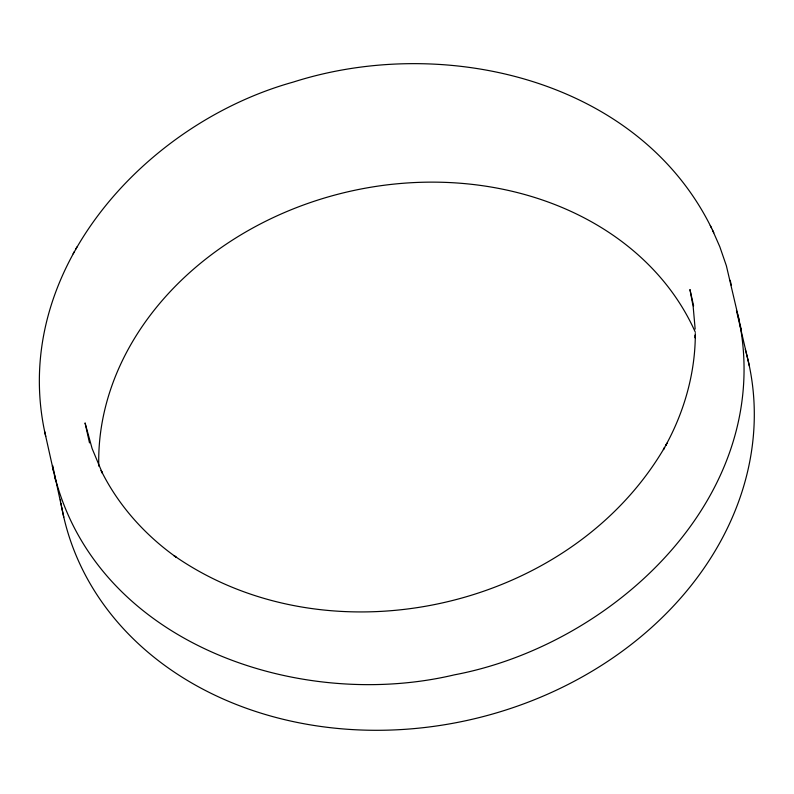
<?xml version="1.0" encoding="UTF-8"?>
<svg xmlns="http://www.w3.org/2000/svg" width="794" height="794" viewBox="0 0 794 794"><rect width="100%" height="100%" fill="white"/><g stroke="black" fill="none" stroke-linecap="round" stroke-linejoin="round"><path stroke-width="1.19" d="M711.613 228.235C638.009 78.298 442.744 34.251 293.254 82.08C143.833 123.656 7.99 273.533 45.734 436.422M73.098 253.832L74.328 251.648M75.738 249.098L76.949 246.944M712.486 230.071L719.801 246.726L726.371 265.762L739.035 319.843C774.626 494.841 614.854 644.549 454.327 674.86C297.373 712.158 93.543 642.544 53.476 471.031L44.663 431.519M710.293 225.516L713.806 232.801M736.445 310.523L749.338 365.955M693.599 305.898L689.956 289.522L693.202 306.95L695.157 329.093M89.504 442.903L85.057 422.914L92.114 448.56L102.426 473.214L101.106 470.495C118.177 505.133 144.667 534.719 176.03 557.07L174.005 555.631C328.756 663.566 569.496 610.249 664.628 447.439L663.407 449.593L666.98 443.211L665.749 445.394C684.21 411.669 695.107 373.537 695.316 334.989L695.286 338.016L695.266 333.549M52.612 465.433L63.778 517.132M740.008 324.131L741.09 329.044M730.222 280.332L731.294 285.245M737.954 314.94L739.035 319.843M54.449 475.318L55.53 480.221M52.394 466.118L53.476 471.031M746.062 352.268A351.027 287.894 -12.6 0 1 470.018 719.781A351.027 287.894 -12.6 0 1 61.734 507.297M61.555 506.304A351.027 287.894 -12.6 0 1 61.029 503.336M60.701 501.351A351.027 287.894 -12.6 0 1 60.394 499.366M745.258 349.36A351.027 287.894 -12.6 0 1 745.804 351.295M98.774 466.147A309.729 254.03 -12.6 0 1 350.343 191.235A309.729 254.03 -12.6 0 1 695.365 332.349"/></g></svg>
